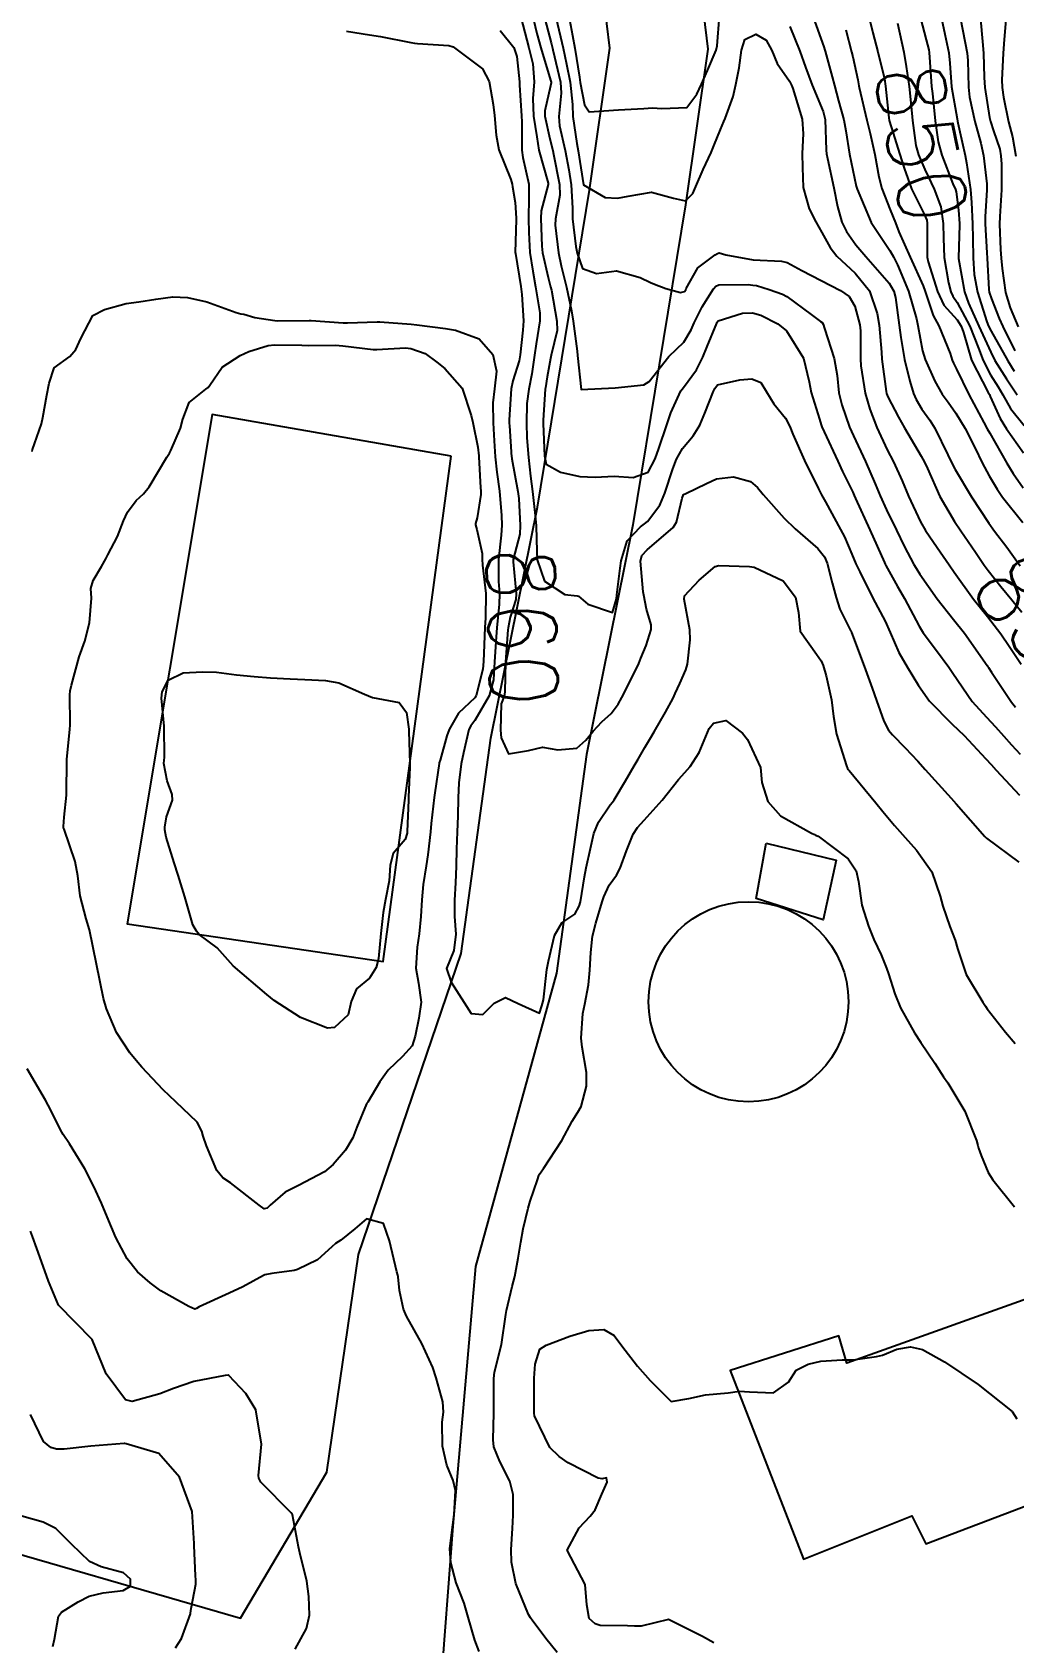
# Model space of a CAD drawing. Header units: metres. Extents: x 307586 to 320046, y 7427249 to 7434250.
# Drawn here: x 319508.8 to 319566.4, y 7427619.6 to 7427714 of the extents above; entities that cross this region are included whole.
import ezdxf
from ezdxf.enums import TextEntityAlignment as Align

# ---------------------------------------------------------------- set-up
doc = ezdxf.new("R2010")
doc.units = ezdxf.units.M
doc.header["$MEASUREMENT"] = 0
for name, color, linetype in [('Cotas', 45, 'Continuous'), ('Curvas de Nivel 1m', 11, 'Continuous'), ('Curvas de Nivel 5m', 15, 'Continuous'), ('Edificações', 30, 'Continuous'), ('Vias Secundárias', 230, 'Continuous')]:
    doc.layers.add(name, color=color, linetype=linetype)
doc.styles.add('Style-STANDARD', font='STANDARD.shx')

msp = doc.modelspace()

# ---------------------------------------------------------------- linework, layer by layer
at = {"layer": 'Curvas de Nivel 1m', "flags": 128}
for points, elevation in [([(319537.449, 7427714.9), (319537.915, 7427713.113), (319538.143, 7427712.167), (319538.226, 7427711.11), (319538.151, 7427710.133), (319538.194, 7427709.11), (319538.372, 7427707.887), (319538.505, 7427707.106), (319539.038, 7427705.176), (319539.041, 7427705.101), (319538.639, 7427703.564), (319538.607, 7427703.105), (319538.678, 7427701.494), (319538.721, 7427701.103), (319539.048, 7427699.642), (319539.189, 7427699.099), (319539.235, 7427698.905), (319539.557, 7427697.095), (319539.569, 7427696.54), (319539.222, 7427695.098), (319539.175, 7427694.914), (319538.98, 7427693.829), (319538.89, 7427693.184), (319538.879, 7427693.101), (319538.753, 7427691.295), (319538.753, 7427691.102), (319538.839, 7427689.186), (319538.848, 7427689.101), (319538.919, 7427688.716), (319539.759, 7427688.247), (319540.912, 7427687.995), (319541.804, 7427687.959), (319542.912, 7427688.005), (319544.025, 7427687.926), (319544.915, 7427688.247), (319545.322, 7427689.024), (319545.541, 7427689.633), (319546.003, 7427691.014), (319546.248, 7427691.716), (319546.834, 7427693.002), (319546.975, 7427693.201), (319547.741, 7427694.237), (319548.122, 7427694.989), (319548.375, 7427695.613), (319548.932, 7427696.981), (319548.963, 7427697.042), (319549.024, 7427697.104), (319550.438, 7427697.557), (319551.029, 7427697.575), (319551.515, 7427697.44), (319552.514, 7427696.938), (319553.017, 7427696.521), (319554.029, 7427694.92), (319554.36, 7427693.535), (319554.464, 7427692.915), (319554.957, 7427691.348), (319555.061, 7427691.015), (319555.105, 7427690.908), (319555.24, 7427690.614), (319556.029, 7427688.893), (319556.309, 7427688.281), (319556.905, 7427687.073), (319556.994, 7427686.879), (319557.074, 7427686.705), (319557.901, 7427684.87), (319558.764, 7427682.951), (319558.804, 7427682.86), (319558.852, 7427682.769), (319559.541, 7427681.551), (319559.935, 7427680.843), (319560.809, 7427679.212), (319561.043, 7427678.828), (319561.826, 7427677.786), (319562.542, 7427676.812), (319562.778, 7427676.456), (319563.913, 7427674.798), (319564.744, 7427673.877), (319565.278, 7427673.322), (319565.764, 7427672.775), (319566.217, 7427672.257), (319566.722, 7427671.711)], 858), ([(319538.101, 7427715.111), (319538.384, 7427713.946), (319538.617, 7427713.106), (319539.185, 7427711.212), (319539.215, 7427711.1), (319539.216, 7427711.066), (319539.181, 7427710.887), (319538.849, 7427709.42), (319538.858, 7427709.103), (319539.15, 7427707.786), (319539.314, 7427707.098), (319539.364, 7427706.874), (319539.716, 7427705.094), (319539.732, 7427704.468), (319539.479, 7427703.096), (319539.462, 7427702.721), (319539.658, 7427701.094), (319539.808, 7427700.34), (319540.125, 7427699.089), (319540.409, 7427697.706), (319540.511, 7427697.085), (319540.737, 7427695.343), (319540.763, 7427695.082), (319540.973, 7427693.08), (319542.974, 7427693.192), (319544.651, 7427693.358), (319544.978, 7427693.558), (319546.118, 7427695.013), (319546.562, 7427695.444), (319547.006, 7427695.866), (319547.426, 7427696.586), (319547.603, 7427696.994), (319548.082, 7427697.94), (319548.746, 7427698.983), (319548.877, 7427699.149), (319549.045, 7427699.227), (319550.777, 7427699.232), (319551.045, 7427699.211), (319551.263, 7427699.174), (319552.01, 7427698.945), (319552.779, 7427698.673), (319553.039, 7427698.535), (319554.467, 7427697.477), (319555.025, 7427697.082), (319555.123, 7427697.007), (319555.179, 7427696.908), (319555.256, 7427696.669), (319555.822, 7427694.898), (319555.988, 7427693.9), (319556.1, 7427692.893), (319556.27, 7427692.194), (319556.717, 7427690.884), (319556.945, 7427690.368), (319557.66, 7427688.873), (319558.214, 7427687.563), (319558.511, 7427686.864), (319558.891, 7427686.041), (319559.469, 7427684.851), (319559.932, 7427683.913), (319560.498, 7427682.835), (319560.626, 7427682.609), (319560.847, 7427682.267), (319561.856, 7427680.82), (319562.815, 7427679.612), (319563.462, 7427678.803), (319564.784, 7427676.917), (319564.833, 7427676.839), (319564.866, 7427676.789), (319565.041, 7427676.524), (319566.218, 7427674.768), (319566.456, 7427674.47)], 857), ([(319538.762, 7427715.105), (319539.216, 7427713.406), (319539.295, 7427713.099), (319539.323, 7427712.987), (319539.76, 7427711.094), (319539.81, 7427710.461), (319539.668, 7427709.095), (319539.711, 7427708.541), (319540.04, 7427707.091), (319540.26, 7427705.955), (319540.391, 7427705.087), (319540.463, 7427703.723), (319540.469, 7427703.086), (319540.677, 7427701.476), (319540.752, 7427701.083), (319541.054, 7427700.173), (319541.873, 7427699.889), (319543.053, 7427700.04), (319544.44, 7427699.645), (319545.046, 7427699.366), (319545.282, 7427699.263), (319545.947, 7427699.016), (319546.804, 7427698.767), (319547.041, 7427698.836), (319547.112, 7427698.93), (319547.142, 7427698.999), (319547.832, 7427700.215), (319548.846, 7427700.982), (319548.978, 7427701.067), (319549.065, 7427701.096), (319549.465, 7427700.976), (319551.06, 7427700.677), (319552.734, 7427700.601), (319553.067, 7427700.522), (319553.928, 7427700.053), (319555.051, 7427699.474), (319556.184, 7427698.893), (319556.7, 7427698.545), (319557.034, 7427697.98), (319557.326, 7427696.877), (319557.364, 7427696.53), (319557.37, 7427694.876), (319557.391, 7427694.474), (319557.634, 7427692.873), (319557.908, 7427691.926), (319558.328, 7427690.866), (319558.933, 7427689.56), (319559.292, 7427688.854), (319559.805, 7427687.74), (319560.184, 7427686.841), (319560.88, 7427685.331), (319561.172, 7427684.827), (319561.863, 7427683.82), (319562.558, 7427682.813), (319562.849, 7427682.379), (319563.996, 7427680.798), (319564.818, 7427679.789), (319565.599, 7427678.778), (319566.08, 7427678.055), (319566.785, 7427676.989)], 856), ([(319540.241, 7427715.09), (319540.469, 7427713.838), (319540.613, 7427713.086), (319540.88, 7427711.391), (319540.926, 7427711.083), (319541.17, 7427709.778), (319541.444, 7427709.354), (319543.167, 7427709.469), (319544.654, 7427709.549), (319545.169, 7427709.591), (319545.703, 7427709.556), (319547.169, 7427709.615), (319547.767, 7427710.404), (319548.037, 7427710.991), (319548.398, 7427711.785), (319548.904, 7427712.983), (319548.962, 7427713.235), (319549.101, 7427714.981)], 854), ([(319553.227, 7427714.37), (319553.811, 7427712.924), (319554.138, 7427711.987), (319554.534, 7427710.917), (319555.17, 7427709.384), (319555.284, 7427708.908), (319555.344, 7427707.106), (319555.361, 7427706.907), (319555.424, 7427706.62), (319555.793, 7427704.9), (319556.015, 7427703.81), (319556.277, 7427702.892), (319556.543, 7427702.344), (319557.08, 7427701.562), (319557.668, 7427700.874), (319559.05, 7427699.329), (319559.31, 7427698.857), (319559.414, 7427698.482), (319559.632, 7427696.854), (319559.721, 7427696.144), (319559.934, 7427694.851), (319560.259, 7427693.569), (319560.473, 7427692.845), (319560.624, 7427692.498), (319560.964, 7427691.944), (319561.421, 7427691.289), (319561.721, 7427690.822), (319562.494, 7427689.25), (319562.705, 7427688.812), (319562.919, 7427688.401), (319563.867, 7427686.8), (319564.88, 7427685.252), (319565.223, 7427684.785), (319565.936, 7427683.846), (319566.729, 7427682.762)], 854), ([(319554.586, 7427714.916), (319555.216, 7427713.175), (319555.275, 7427712.97), (319555.291, 7427712.909), (319555.707, 7427711.411), (319555.832, 7427710.9), (319556.079, 7427709.997), (319556.39, 7427708.892), (319556.51, 7427708.243), (319556.72, 7427706.886), (319557.115, 7427705.004), (319557.145, 7427704.88), (319557.159, 7427704.833), (319557.998, 7427702.871), (319559.077, 7427701.242), (319559.303, 7427700.858), (319559.529, 7427700.392), (319560.171, 7427698.849), (319560.64, 7427697.231), (319560.716, 7427696.843), (319561, 7427695.345), (319561.15, 7427694.838), (319561.728, 7427693.576), (319562.16, 7427692.822), (319562.495, 7427692.342), (319562.962, 7427691.695), (319563.5, 7427690.805), (319564.087, 7427689.647), (319564.5, 7427688.794), (319564.915, 7427688.03), (319565.372, 7427687.247), (319565.695, 7427686.778), (319566.881, 7427685.294)], 853), ([(319557.869, 7427714.874), (319558.096, 7427713.999), (319558.38, 7427712.868), (319558.762, 7427711.3), (319558.834, 7427710.864), (319559.019, 7427709.008), (319559.047, 7427708.861), (319559.159, 7427708.487), (319559.672, 7427706.855), (319559.932, 7427706.051), (319560.354, 7427704.848), (319561.098, 7427703.369), (319561.259, 7427703.002), (319561.282, 7427702.837), (319561.27, 7427701.032), (319561.279, 7427700.837), (319561.339, 7427700.566), (319561.878, 7427698.827), (319562.249, 7427698.036), (319563.027, 7427697.174), (319563.266, 7427696.808), (319563.403, 7427696.42), (319563.878, 7427694.801), (319564.857, 7427692.908), (319564.925, 7427692.79), (319564.972, 7427692.682), (319565.557, 7427691.379), (319565.927, 7427690.775), (319566.932, 7427689.376)], 851), ([(319560.89, 7427714.843), (319561.22, 7427713.574), (319561.373, 7427712.996), (319561.398, 7427712.837), (319561.505, 7427711.144), (319561.534, 7427710.835), (319561.582, 7427710.439), (319561.747, 7427708.831), (319561.92, 7427707.598), (319562.132, 7427706.825), (319562.784, 7427705.149), (319562.936, 7427704.813), (319562.978, 7427704.678), (319563.101, 7427703.605), (319563.168, 7427702.809), (319563.172, 7427702.729), (319563.114, 7427700.81), (319563.119, 7427700.763), (319563.466, 7427698.806), (319563.692, 7427698.148), (319564.312, 7427696.797), (319565, 7427695.271), (319565.246, 7427694.786), (319565.922, 7427693.716), (319566.558, 7427692.766)], 849), ([(319562.117, 7427714.827), (319562.303, 7427713.903), (319562.538, 7427712.82), (319562.599, 7427712.211), (319562.707, 7427710.817), (319563.035, 7427708.942), (319563.056, 7427708.812), (319563.072, 7427708.722), (319563.159, 7427708.373), (319563.495, 7427706.806), (319563.577, 7427706.365), (319563.822, 7427704.803), (319563.867, 7427704.041), (319563.922, 7427702.802), (319563.955, 7427701.931), (319563.966, 7427700.801), (319564.024, 7427699.834), (319564.221, 7427698.798), (319564.768, 7427697.05), (319564.877, 7427696.791), (319565.019, 7427696.503), (319565.997, 7427694.775), (319566.385, 7427694.168)], 848), ([(319563.233, 7427714.81), (319563.613, 7427712.806), (319563.65, 7427712.364), (319563.689, 7427710.805), (319563.76, 7427710.229), (319564.076, 7427708.801), (319564.429, 7427707.518), (319564.581, 7427706.796), (319564.765, 7427705.146), (319564.775, 7427704.793), (319564.679, 7427703.212), (319564.678, 7427702.794), (319564.771, 7427701.098), (319564.785, 7427700.793), (319564.884, 7427698.953), (319564.913, 7427698.791), (319565.039, 7427698.408), (319565.499, 7427697.254), (319565.704, 7427696.78), (319566.42, 7427695.35)], 847), ([(319564.4, 7427714.798), (319564.527, 7427713.489), (319564.584, 7427712.796), (319564.617, 7427711.377), (319564.654, 7427710.795), (319564.929, 7427709.03), (319564.986, 7427708.792), (319565.158, 7427708.251), (319565.525, 7427707.163), (319565.602, 7427706.783), (319565.632, 7427706.286), (319565.637, 7427704.782), (319565.535, 7427703.222), (319565.521, 7427702.784), (319565.582, 7427701.287), (319565.615, 7427700.782), (319565.667, 7427700.178), (319565.869, 7427698.778), (319566.139, 7427697.879), (319566.615, 7427696.766)], 846), ([(319536.224, 7427714.136), (319537.028, 7427713.123), (319537.205, 7427712.611), (319537.359, 7427711.118), (319537.367, 7427710.932), (319537.48, 7427709.117), (319537.496, 7427708.78), (319537.496, 7427707.116), (319537.564, 7427706.688), (319537.907, 7427705.112), (319537.906, 7427704.311), (319537.889, 7427703.112), (319537.908, 7427702.284), (319537.972, 7427701.111), (319538.142, 7427700.019), (319538.312, 7427699.107), (319538.556, 7427697.576), (319538.559, 7427697.105), (319538.339, 7427695.771), (319538.248, 7427695.107), (319538.084, 7427694.007), (319537.903, 7427693.111), (319537.797, 7427692.275), (319537.771, 7427691.112), (319537.798, 7427690.247), (319537.883, 7427689.11), (319538.01, 7427688.011), (319538.135, 7427687.108), (319538.291, 7427685.696), (319538.334, 7427685.105), (319538.371, 7427683.592), (319538.398, 7427683.105), (319538.834, 7427681.85), (319540.029, 7427681.082), (319540.751, 7427681), (319540.822, 7427680.967), (319541.379, 7427680.502), (319542.813, 7427680.016), (319543.048, 7427680.82), (319543.079, 7427681.047), (319543.274, 7427682.618), (319543.317, 7427683.045), (319543.685, 7427684.222), (319544.456, 7427685.034), (319544.698, 7427685.209), (319544.878, 7427685.36), (319545.597, 7427686.314), (319545.884, 7427687.015), (319546.353, 7427688.445), (319546.567, 7427689.005), (319546.929, 7427689.639), (319547.559, 7427690.372), (319547.943, 7427690.99), (319548.242, 7427691.698), (319548.741, 7427692.982), (319548.812, 7427693.144), (319548.977, 7427693.358), (319550.283, 7427693.664), (319550.981, 7427693.718), (319551.518, 7427693.492), (319551.852, 7427692.947), (319552.278, 7427692.256), (319552.958, 7427691.411), (319553.213, 7427690.927), (319553.4, 7427690.471), (319554.071, 7427688.919), (319554.907, 7427687.269), (319555.021, 7427687.025), (319555.077, 7427686.907), (319555.301, 7427686.5), (319556.197, 7427684.89), (319556.429, 7427684.448), (319556.858, 7427683.438), (319557.098, 7427682.878), (319557.327, 7427682.396), (319558.087, 7427680.867), (319558.813, 7427679.504), (319559.102, 7427678.856), (319559.609, 7427677.666), (319560.098, 7427676.84), (319560.767, 7427675.74), (319561.408, 7427674.823), (319562.74, 7427673.478), (319563.444, 7427672.803), (319564.72, 7427671.453), (319565.035, 7427671.104), (319565.326, 7427670.781), (319566.691, 7427669.312)], 859), ([(319556.499, 7427714.164), (319556.843, 7427712.886), (319556.916, 7427712.59), (319557.197, 7427711.24), (319557.268, 7427710.879), (319557.287, 7427710.784), (319557.725, 7427708.874), (319557.929, 7427708.098), (319558.207, 7427706.869), (319558.444, 7427705.546), (319558.62, 7427704.865), (319559.101, 7427703.625), (319559.41, 7427702.857), (319559.616, 7427702.326), (319560.274, 7427700.848), (319561.048, 7427699.161), (319561.151, 7427698.838), (319561.632, 7427697.434), (319561.949, 7427696.826), (319562.615, 7427695.2), (319562.731, 7427694.814), (319562.812, 7427694.633), (319562.988, 7427694.282), (319563.71, 7427692.803), (319564.593, 7427691.157), (319564.798, 7427690.792), (319564.949, 7427690.522), (319565.942, 7427688.775), (319566.313, 7427688.165), (319566.909, 7427687.334)], 852), ([(319508.774, 7427689.461), (319508.807, 7427689.578), (319508.927, 7427689.902), (319509.329, 7427691.067), (319509.418, 7427691.455), (319509.652, 7427692.764), (319509.788, 7427693.452), (319510.081, 7427694.35), (319510.989, 7427695.019), (319511.348, 7427695.435), (319511.644, 7427696.072), (319512.34, 7427697.42), (319513.027, 7427697.772), (319514.298, 7427698.129), (319515.031, 7427698.224), (319516.036, 7427698.378), (319517.035, 7427698.524), (319517.897, 7427698.489), (319519.032, 7427698.217), (319520.753, 7427697.595), (319521.025, 7427697.527), (319521.202, 7427697.494), (319521.838, 7427697.308), (319523.02, 7427697.128), (319523.189, 7427697.119), (319525.021, 7427697.139), (319525.154, 7427697.135), (319527.019, 7427696.991), (319527.272, 7427696.985), (319529.021, 7427697.059), (319529.18, 7427697.059), (319531.019, 7427696.911), (319531.335, 7427696.878), (319533.015, 7427696.666), (319533.614, 7427696.564), (319535.006, 7427696.048), (319535.791, 7427695.138), (319536.017, 7427694.168), (319535.893, 7427693.136), (319535.801, 7427692.297), (319535.822, 7427691.137), (319535.878, 7427690.081), (319535.935, 7427689.135), (319536.031, 7427688.251), (319536.199, 7427687.131), (319536.313, 7427685.697), (319536.321, 7427685.128), (319536.293, 7427684.555), (319536.131, 7427683.131), (319536.125, 7427681.839), (319536.183, 7427681.13), (319536.168, 7427680.481), (319536.032, 7427679.132), (319535.967, 7427678.305), (319535.902, 7427677.133), (319535.831, 7427676.07), (319535.578, 7427675.138), (319534.738, 7427673.693), (319534.505, 7427673.383), (319534.386, 7427673.153), (319534.07, 7427671.799), (319533.947, 7427671.158), (319533.805, 7427670.045), (319533.759, 7427669.159), (319533.745, 7427668.086), (319533.714, 7427667.159), (319533.665, 7427666.142), (319533.642, 7427665.16), (319533.606, 7427664.177), (319533.544, 7427663.161), (319533.557, 7427662.202), (319533.627, 7427661.16), (319533.522, 7427660.212), (319533.084, 7427659.165), (319533.353, 7427658.364), (319534.127, 7427657.154), (319534.533, 7427656.514), (319535.211, 7427656.461), (319535.882, 7427657.13), (319536.546, 7427657.453), (319537.278, 7427657.113), (319538.535, 7427656.541), (319538.675, 7427656.964), (319538.707, 7427657.098), (319538.765, 7427657.316), (319538.974, 7427659.094), (319539.067, 7427659.592), (319539.414, 7427661.088), (319539.837, 7427661.838), (319540.602, 7427662.348), (319540.872, 7427662.804), (319540.935, 7427663.067), (319541.168, 7427664.524), (319541.28, 7427665.064), (319541.523, 7427666.188), (319541.732, 7427667.059), (319541.997, 7427667.73), (319542.68, 7427668.745), (319542.819, 7427668.911), (319542.921, 7427669.048), (319543.586, 7427670.149), (319544.094, 7427671.036), (319544.314, 7427671.429), (319544.719, 7427672.11), (319545.065, 7427672.688), (319545.259, 7427673.022), (319545.92, 7427674.188), (319546.367, 7427675.006), (319546.496, 7427675.265), (319546.766, 7427675.86), (319547.114, 7427676.66), (319547.217, 7427676.996), (319547.383, 7427678.409), (319547.353, 7427678.995), (319547.013, 7427680.806), (319547.041, 7427680.998), (319547.909, 7427681.917), (319548.849, 7427682.711), (319549.05, 7427682.777), (319550.849, 7427682.718), (319551.12, 7427682.677), (319552.837, 7427681.872), (319553.554, 7427680.923), (319553.718, 7427680.017), (319553.822, 7427678.92), (319554.79, 7427677.574), (319555.062, 7427677.182), (319555.183, 7427676.904), (319555.359, 7427676.316), (319555.667, 7427674.896), (319555.772, 7427673.923), (319555.958, 7427672.892), (319556.548, 7427671.04), (319556.593, 7427670.882), (319556.641, 7427670.82), (319556.702, 7427670.761), (319558.272, 7427668.864), (319558.678, 7427668.352), (319559.358, 7427667.537), (319559.978, 7427666.84), (319560.652, 7427666.089), (319561.539, 7427664.821), (319562.041, 7427663.393), (319562.186, 7427662.814), (319562.601, 7427661.608), (319562.912, 7427660.807), (319563.061, 7427660.33), (319563.56, 7427658.8), (319564.547, 7427657.182), (319564.697, 7427656.94), (319564.794, 7427656.786), (319565.864, 7427655.429), (319566.431, 7427654.761)], 861), ([(319539.579, 7427619.078), (319538.904, 7427619.901), (319538.102, 7427620.972), (319538.046, 7427621.044), (319538.009, 7427621.101), (319537.9, 7427621.308), (319537.149, 7427623.11), (319536.897, 7427624.361), (319536.867, 7427625.113), (319536.945, 7427626.339), (319536.992, 7427627.112), (319536.984, 7427628.323), (319536.8, 7427629.114), (319536.214, 7427630.268), (319535.856, 7427631.124), (319535.812, 7427631.541), (319535.862, 7427633.124), (319535.861, 7427633.52), (319535.865, 7427635.124), (319535.907, 7427635.495), (319536.303, 7427637.12), (319536.559, 7427638.879), (319536.604, 7427639.117), (319536.937, 7427640.514), (319537.084, 7427641.113), (319537.294, 7427642.175), (319537.447, 7427643.109), (319537.583, 7427643.906), (319537.863, 7427645.105), (319537.982, 7427645.521), (319538.418, 7427646.774), (319538.501, 7427647.02), (319538.543, 7427647.098), (319538.772, 7427647.441), (319539.839, 7427649.079), (319540.454, 7427650.202), (319540.785, 7427650.742), (319540.983, 7427651.065), (319541.291, 7427652.252), (319541.288, 7427653.062), (319541.031, 7427654.541), (319540.978, 7427655.065), (319541.076, 7427656.524), (319541.186, 7427657.064), (319541.415, 7427658.201), (319541.495, 7427659.061), (319541.547, 7427660.087), (319541.655, 7427661.059), (319541.841, 7427661.811), (319542.213, 7427663.054), (319542.306, 7427663.363), (319542.623, 7427664.033), (319543.054, 7427664.621), (319543.262, 7427665.044), (319543.631, 7427666.057), (319544.025, 7427667.036), (319544.275, 7427667.426), (319544.671, 7427667.84), (319545.729, 7427669.014), (319546.695, 7427670.235), (319547.053, 7427670.642), (319547.37, 7427670.993), (319547.897, 7427671.807), (319548.382, 7427672.984), (319548.489, 7427673.229), (319548.738, 7427673.533), (319549.457, 7427673.686), (319550.449, 7427672.954), (319550.727, 7427672.575), (319551.503, 7427670.942), (319551.583, 7427670.052), (319551.926, 7427668.938), (319552.675, 7427668.095), (319554.491, 7427667.085), (319554.664, 7427667.006), (319554.73, 7427666.976), (319554.875, 7427666.907), (319556.644, 7427665.589), (319557.105, 7427664.875), (319557.244, 7427664.257), (319557.438, 7427662.872), (319557.834, 7427661.628), (319558.152, 7427660.864), (319558.574, 7427659.965), (319558.892, 7427659.181), (319559.01, 7427658.853), (319559.385, 7427657.681), (319559.702, 7427656.843), (319560.521, 7427655.391), (319560.9, 7427654.826), (319561.717, 7427653.602), (319562.236, 7427652.813), (319562.488, 7427652.449), (319563.486, 7427650.8), (319564.165, 7427649.073), (319564.237, 7427648.792), (319564.281, 7427648.631), (319564.437, 7427648.202), (319564.855, 7427647.203), (319565.127, 7427646.773), (319566.399, 7427645.185)], 862), ([(319535.005, 7427619.131), (319534.745, 7427619.789), (319534.361, 7427621.137), (319534.115, 7427621.96), (319533.64, 7427623.147), (319533.335, 7427624.342), (319533.287, 7427625.153), (319533.372, 7427625.945), (319533.532, 7427627.15), (319533.605, 7427628.557), (319533.477, 7427629.151), (319533.105, 7427630.05), (319532.85, 7427631.161), (319532.837, 7427632.568), (319532.91, 7427633.16), (319532.858, 7427633.76), (319532.47, 7427635.167), (319532.282, 7427635.773), (319531.636, 7427637.177), (319530.732, 7427638.772), (319530.558, 7427639.188), (319530.334, 7427640.287), (319530.243, 7427641.092), (319530.223, 7427641.192), (319530.166, 7427641.373), (319529.742, 7427643.199), (319529.396, 7427644.218), (319528.385, 7427644.477), (319527.706, 7427643.9), (319526.876, 7427643.235), (319526.564, 7427643.044), (319526.367, 7427642.837), (319525.524, 7427642.084), (319524.347, 7427641.51), (319524.15, 7427641.467), (319522.843, 7427641.285), (319522.42, 7427641.211), (319522.342, 7427641.171), (319521.14, 7427640.497), (319520.331, 7427640.125), (319518.571, 7427639.336), (319518.423, 7427639.236), (319518.321, 7427639.183), (319517.975, 7427639.343), (319516.332, 7427640.266), (319515.697, 7427640.73), (319514.969, 7427641.381), (319514.354, 7427642.138), (319513.686, 7427643.397), (319513.176, 7427644.611), (319512.854, 7427645.405), (319512.403, 7427646.387), (319511.875, 7427647.415), (319510.975, 7427648.884), (319510.607, 7427649.428), (319510.446, 7427649.703), (319509.871, 7427650.853), (319509.566, 7427651.443), (319508.49, 7427653.272)], 861), ([(319548.758, 7427619.638), (319548.093, 7427620.005), (319546.103, 7427621), (319544.505, 7427620.61), (319544.099, 7427620.611), (319543.704, 7427620.631), (319542.099, 7427620.654), (319541.795, 7427620.748), (319541.441, 7427621.057), (319541.305, 7427621.868), (319541.211, 7427623.059), (319540.153, 7427625.07), (319540.864, 7427626.372), (319541.509, 7427627.057), (319541.806, 7427627.435), (319542.196, 7427628.345), (319542.515, 7427629.045), (319542.476, 7427629.316), (319542.205, 7427629.247), (319541.978, 7427629.279), (319540.214, 7427630.178), (319539.69, 7427630.551), (319539.135, 7427631.086), (319538.251, 7427632.942), (319538.232, 7427633.1), (319538.23, 7427633.123), (319538.228, 7427635.1), (319538.23, 7427635.144), (319538.286, 7427635.966), (319538.55, 7427636.845), (319538.926, 7427637.091), (319540.308, 7427637.6), (319541.424, 7427637.947), (319542.312, 7427638.003), (319542.909, 7427637.641), (319543.357, 7427637.034), (319544.285, 7427635.856), (319545.025, 7427635.012), (319546.261, 7427633.777), (319547.287, 7427633.965), (319548.265, 7427634.177), (319549.598, 7427634.291), (319550.267, 7427634.394), (319550.858, 7427634.353), (319552.267, 7427634.294), (319553.15, 7427634.917), (319553.583, 7427635.611), (319554.289, 7427635.966), (319555.039, 7427636.145), (319556.293, 7427636.213), (319556.94, 7427636.226), (319558.296, 7427636.421), (319558.651, 7427636.501), (319559.494, 7427636.842), (319560.304, 7427636.975), (319561.003, 7427636.823), (319562.292, 7427636.099), (319564.273, 7427634.78), (319566.257, 7427633.2), (319566.54, 7427632.757)], 863), ([(319517.18, 7427619.349), (319517.534, 7427619.9), (319518.063, 7427621.34), (319518.068, 7427621.376), (319518.108, 7427621.651), (319518.381, 7427623.084), (319518.387, 7427623.336), (319518.368, 7427623.57), (319518.28, 7427625.338), (319518.276, 7427625.46), (319518.173, 7427627.34), (319517.419, 7427629.348), (319516.217, 7427630.724), (319514.303, 7427631.299), (319514.222, 7427631.324), (319514.169, 7427631.328), (319512.22, 7427631.16), (319510.661, 7427630.983), (319510.219, 7427630.995), (319509.868, 7427631.084), (319509.44, 7427631.442), (319508.687, 7427633.013)], 859), ([(319509.995, 7427619.431), (319510.087, 7427619.843), (319510.33, 7427621.198), (319510.51, 7427621.426), (319511.487, 7427622.042), (319512.117, 7427622.363), (319512.951, 7427622.567), (319514.123, 7427622.714), (319514.549, 7427622.954), (319514.554, 7427623.376), (319514.136, 7427623.734), (319512.825, 7427624.085), (319512.143, 7427624.409), (319511.086, 7427625.421), (319510.162, 7427626.335), (319509.436, 7427626.711), (319508.169, 7427627.055)], 858)]:
    msp.add_lwpolyline(points, dxfattribs=dict(at, elevation=elevation))
for points, elevation in [([(319534.978, 7427689.149), (319535.084, 7427687.327), (319535.102, 7427687.147), (319535.105, 7427686.941), (319534.879, 7427685.562), (319534.789, 7427685.236), (319534.786, 7427685.151), (319534.87, 7427684.877), (319535.179, 7427683.468), (319535.176, 7427683.145), (319535.19, 7427682.802), (319535.39, 7427681.142), (319535.373, 7427679.706), (319535.334, 7427679.142), (319535.279, 7427677.634), (319535.258, 7427677.143), (319535.213, 7427676.706), (319534.832, 7427675.149), (319534.752, 7427675.017), (319533.79, 7427674.112), (319533.235, 7427673.165), (319533.11, 7427672.783), (319532.706, 7427671.357), (319532.658, 7427671.217), (319532.648, 7427671.171), (319532.404, 7427669.454), (319532.368, 7427669.173), (319532.188, 7427667.654), (319532.143, 7427667.175), (319531.993, 7427665.826), (319531.892, 7427665.177), (319531.721, 7427664.08), (319531.644, 7427663.18), (319531.582, 7427662.197), (319531.475, 7427661.181), (319531.36, 7427660.397), (319531.291, 7427659.183), (319531.434, 7427658.302), (319531.596, 7427657.179), (319531.467, 7427656.243), (319531.251, 7427655.183), (319531.07, 7427654.622), (319530.501, 7427653.993), (319529.66, 7427653.202), (319529.174, 7427652.519), (319528.465, 7427651.33), (319528.417, 7427651.267), (319528.386, 7427651.221), (319527.826, 7427649.85), (319527.591, 7427649.229), (319527.162, 7427648.506), (319526.427, 7427647.664), (319525.923, 7427647.247), (319524.405, 7427646.438), (319523.624, 7427646.054), (319522.749, 7427645.286), (319522.57, 7427645.109), (319522.391, 7427645.074), (319522.099, 7427645.293), (319520.406, 7427646.589), (319519.972, 7427646.88), (319519.616, 7427647.322), (319519.006, 7427648.76), (319518.82, 7427649.334), (319518.741, 7427649.631), (319518.451, 7427650.16), (319517.213, 7427651.352), (319516.473, 7427652.051), (319515.222, 7427653.379), (319514.879, 7427653.766), (319514.501, 7427654.212), (319513.719, 7427655.398), (319513.135, 7427656.796), (319512.969, 7427657.406), (319512.563, 7427659.41), (319512.138, 7427661.414), (319511.948, 7427662.061), (319511.588, 7427663.42), (319511.465, 7427664.581), (319511.305, 7427665.423), (319510.652, 7427667.314), (319510.623, 7427667.401), (319510.615, 7427667.431), (319510.615, 7427667.469), (319510.662, 7427668.03), (319510.788, 7427669.323), (319510.794, 7427669.429), (319510.812, 7427671.318), (319510.817, 7427671.429), (319510.997, 7427673.16), (319511.007, 7427673.427), (319510.993, 7427675.185), (319511.019, 7427675.427), (319511.099, 7427675.77), (319511.543, 7427677.428), (319511.865, 7427678.346), (319512.15, 7427679.42), (319512.255, 7427680.856), (319512.23, 7427681.419), (319512.352, 7427681.895), (319512.842, 7427682.715), (319513.097, 7427683.159), (319513.23, 7427683.406), (319513.782, 7427684.482), (319514.145, 7427685.397), (319514.37, 7427685.903), (319514.891, 7427686.582), (319515.31, 7427686.971), (319515.639, 7427687.379), (319516.682, 7427689.125), (319516.836, 7427689.361), (319516.924, 7427689.517), (319517.473, 7427690.819), (319517.624, 7427691.353), (319517.987, 7427692.321), (319518.969, 7427693.106), (319519.106, 7427693.204), (319519.203, 7427693.338), (319519.919, 7427694.395), (319520.991, 7427695.084), (319521.488, 7427695.313), (319522.622, 7427695.672), (319522.999, 7427695.698), (319524.596, 7427695.677), (319524.999, 7427695.676), (319526.569, 7427695.677), (319526.999, 7427695.646), (319528.78, 7427695.439), (319528.996, 7427695.433), (319530.669, 7427695.532), (319530.997, 7427695.495), (319531.826, 7427695.188), (319532.509, 7427694.698), (319532.984, 7427694.321), (319533.993, 7427693.16), (319534.531, 7427691.573), (319534.62, 7427691.153), (319534.928, 7427689.702), (319534.978, 7427689.204)], 862), ([(319525.99, 7427676.026), (319526.763, 7427675.902), (319528.279, 7427675.225), (319528.751, 7427675.042), (319530.304, 7427674.752), (319530.743, 7427674.164), (319530.876, 7427673.189), (319530.879, 7427673.04), (319530.936, 7427671.188), (319530.932, 7427670.956), (319530.857, 7427669.188), (319530.849, 7427669.02), (319530.782, 7427667.189), (319530.769, 7427667.081), (319530.656, 7427666.717), (319529.958, 7427665.886), (319529.782, 7427665.203), (319529.711, 7427664.291), (319529.506, 7427663.207), (319529.364, 7427662.447), (319529.239, 7427661.21), (319529.091, 7427659.735), (319528.948, 7427659.214), (319528.557, 7427658.594), (319527.813, 7427657.965), (319527.501, 7427657.23), (319527.324, 7427656.44), (319526.52, 7427655.699), (319526.098, 7427655.668), (319524.528, 7427656.294), (319522.978, 7427657.286), (319522.538, 7427657.635), (319520.563, 7427659.31), (319519.624, 7427660.375), (319518.581, 7427661.158), (319518.411, 7427661.342), (319518.208, 7427661.725), (319517.742, 7427663.349), (319517.345, 7427664.634), (319517.105, 7427665.355), (319516.648, 7427666.855), (319516.571, 7427667.28), (319516.565, 7427667.361), (319516.568, 7427667.448), (319516.663, 7427668.047), (319517.021, 7427669.014), (319516.994, 7427669.357), (319516.691, 7427670.151), (319516.5, 7427671.162), (319516.52, 7427671.363), (319516.544, 7427671.524), (319516.53, 7427673.363), (319516.377, 7427674.994), (319516.415, 7427675.365), (319516.76, 7427676.058), (319517.638, 7427676.477), (319518.771, 7427676.545), (319519.585, 7427676.514), (319520.769, 7427676.37), (319521.803, 7427676.264), (319522.766, 7427676.188), (319523.921, 7427676.123), (319524.765, 7427676.091)], 863)]:
    msp.add_lwpolyline(points, close=True, dxfattribs=dict(at, elevation=elevation))
at = {"layer": 'Curvas de Nivel 5m', "flags": 128}
for points, elevation in [([(319539.505, 7427714.822), (319539.931, 7427713.093), (319540.126, 7427712.163), (319540.327, 7427711.089), (319540.467, 7427709.79), (319540.499, 7427709.087), (319540.734, 7427707.497), (319540.812, 7427707.083), (319541.113, 7427705.08), (319542.392, 7427704.347), (319543.105, 7427704.296), (319543.735, 7427704.415), (319545.109, 7427704.645), (319546.388, 7427704.293), (319547.104, 7427704.149), (319547.534, 7427704.57), (319547.709, 7427704.994), (319548.141, 7427705.976), (319548.608, 7427706.985), (319548.765, 7427707.366), (319549.156, 7427708.319), (319549.348, 7427708.791), (319549.43, 7427708.977), (319549.899, 7427710.249), (319550.061, 7427710.971), (319550.241, 7427711.932), (319550.386, 7427712.968), (319550.588, 7427713.598), (319551.222, 7427713.906), (319551.825, 7427713.557), (319552.162, 7427712.946), (319552.467, 7427712.202), (319553.195, 7427711.154), (319553.315, 7427710.929), (319553.396, 7427710.721), (319553.94, 7427708.922), (319553.997, 7427708.079), (319553.94, 7427706.922), (319553.961, 7427706.092), (319554.009, 7427704.921), (319554.352, 7427703.666), (319554.742, 7427702.914), (319555.087, 7427702.29), (319555.578, 7427701.403), (319555.984, 7427700.896), (319557.058, 7427699.906), (319557.888, 7427698.872), (319558.348, 7427697.548), (319558.45, 7427696.866), (319558.586, 7427695.277), (319558.621, 7427694.864), (319558.869, 7427692.966), (319558.891, 7427692.861), (319558.971, 7427692.662), (319559.582, 7427691.476), (319559.944, 7427690.845), (319560.928, 7427689.188), (319561.122, 7427688.828), (319561.286, 7427688.46), (319562.021, 7427686.819), (319562.881, 7427685.355), (319563.252, 7427684.806), (319564.098, 7427683.56), (319564.621, 7427682.792), (319564.85, 7427682.473), (319565.598, 7427681.536), (319566.239, 7427680.769), (319566.822, 7427680.04)], 855), ([(319559.538, 7427714.548), (319559.897, 7427712.853), (319560.034, 7427712.022), (319560.209, 7427710.85), (319560.333, 7427709.691), (319560.406, 7427708.848), (319560.599, 7427707.395), (319560.758, 7427706.844), (319561.13, 7427705.98), (319561.687, 7427704.831), (319562.066, 7427703.789), (319562.214, 7427702.823), (319562.226, 7427701.965), (319562.269, 7427700.822), (319562.524, 7427699.345), (319562.667, 7427698.816), (319562.787, 7427698.561), (319563.037, 7427698.182), (319563.779, 7427696.802), (319564.286, 7427695.514), (319564.55, 7427694.794), (319564.985, 7427693.954), (319565.44, 7427693.245), (319565.71, 7427692.779), (319566.17, 7427691.977), (319566.955, 7427690.984)], 850), ([(319565.89, 7427714.78), (319565.776, 7427713.339), (319565.733, 7427712.782), (319565.659, 7427711.244), (319565.68, 7427710.783), (319565.745, 7427710.221), (319566.039, 7427708.777), (319566.276, 7427707.895), (319566.481, 7427706.77)], 845), ([(319527.221, 7427714.09), (319528.569, 7427713.876), (319529.219, 7427713.781), (319530.992, 7427713.425), (319531.215, 7427713.38), (319531.381, 7427713.364), (319533.214, 7427713.251), (319533.47, 7427713.167), (319535.194, 7427711.871), (319535.583, 7427711.144), (319535.819, 7427709.789), (319535.901, 7427709.139), (319535.997, 7427707.983), (319536.146, 7427707.135), (319536.848, 7427705.393), (319536.938, 7427705.123), (319536.958, 7427704.969), (319537.102, 7427704.055), (319537.167, 7427703.119), (319537.165, 7427703.046), (319537.117, 7427701.119), (319537.124, 7427701.057), (319537.443, 7427699.116), (319537.508, 7427698.646), (319537.592, 7427697.114), (319537.558, 7427696.571), (319537.402, 7427695.116), (319537.34, 7427694.766), (319536.978, 7427693.586), (319536.876, 7427693.121), (319536.763, 7427691.305), (319536.765, 7427691.123), (319536.773, 7427690.955), (319536.903, 7427689.12), (319536.906, 7427689.103), (319536.922, 7427689.017), (319537.272, 7427687.116), (319537.319, 7427686.694), (319537.41, 7427685.115), (319537.377, 7427684.606), (319537.002, 7427683.119), (319536.988, 7427682.982), (319537.169, 7427681.117), (319537.15, 7427680.787), (319536.809, 7427679.743), (319536.699, 7427679.122), (319536.686, 7427679.006), (319536.545, 7427677.124), (319536.511, 7427675.369), (319536.457, 7427675.124), (319536.28, 7427674.659), (319536.246, 7427673.127), (319536.28, 7427672.68), (319536.712, 7427671.736), (319537.896, 7427671.927), (319538.718, 7427672.129), (319539.608, 7427671.979), (319540.718, 7427672.069), (319541.26, 7427672.53), (319541.684, 7427673.06), (319542.191, 7427673.603), (319542.743, 7427674.095), (319543.148, 7427674.647), (319543.359, 7427675.044), (319543.842, 7427675.964), (319544.353, 7427677.034), (319544.484, 7427677.335), (319544.793, 7427678.086), (319545.082, 7427679.026), (319545.077, 7427679.297), (319544.815, 7427680.218), (319544.648, 7427681.032), (319544.619, 7427681.239), (319544.452, 7427683.034), (319544.533, 7427683.357), (319544.86, 7427683.692), (319546.378, 7427685.007), (319546.563, 7427685.32), (319546.899, 7427686.713), (319546.975, 7427686.926), (319547.112, 7427686.998), (319548.323, 7427687.571), (319548.912, 7427687.859), (319549.916, 7427687.973), (319550.91, 7427687.688), (319551.313, 7427687.352), (319551.659, 7427686.942), (319552.882, 7427685.549), (319553.528, 7427684.923), (319554.862, 7427683.772), (319555.243, 7427683.29), (319555.401, 7427682.902), (319555.7, 7427681.761), (319555.937, 7427680.893), (319556.154, 7427680.221), (319556.804, 7427678.919), (319556.826, 7427678.88), (319556.839, 7427678.843), (319557.579, 7427676.872), (319558.045, 7427675.586), (319558.297, 7427674.865), (319558.741, 7427673.659), (319559.013, 7427673.133), (319559.244, 7427672.852), (319559.975, 7427672.091), (319560.718, 7427671.297), (319561.15, 7427670.826), (319562.688, 7427669.131), (319562.969, 7427668.807), (319564.664, 7427666.895), (319564.713, 7427666.839), (319564.76, 7427666.789), (319566.642, 7427665.396)], 860), ([(319524.207, 7427619.259), (319524.875, 7427620.472), (319525.056, 7427621.25), (319525.015, 7427622.356), (319524.883, 7427623.253), (319524.487, 7427624.919), (319524.407, 7427625.257), (319524.165, 7427626.505), (319524.051, 7427627.141), (319523.982, 7427627.263), (319522.2, 7427629.063), (319522.082, 7427629.291), (319522.061, 7427629.435), (319522.223, 7427631.29), (319521.895, 7427633.294), (319521.308, 7427634.254), (319520.316, 7427635.31), (319520.273, 7427635.323), (319520.11, 7427635.312), (319518.269, 7427634.949), (319517.068, 7427634.549), (319516.262, 7427634.225), (319514.652, 7427633.779), (319514.258, 7427633.887), (319513.119, 7427635.402), (319512.293, 7427637.41), (319510.323, 7427639.43), (319509.738, 7427640.84), (319509.519, 7427641.442), (319509.066, 7427642.746), (319508.811, 7427643.453), (319508.688, 7427643.767)], 860)]:
    msp.add_lwpolyline(points, dxfattribs=dict(at, elevation=elevation))
at = {"layer": 'Edificações'}
for points in [[(319533.363, 7427689.182), (319519.347, 7427691.63), (319514.359, 7427661.782), (319529.37, 7427659.563), (319533.363, 7427689.182)], [(319551.825, 7427666.497), (319555.937, 7427665.507), (319555.178, 7427662.012), (319551.242, 7427663.264), (319551.825, 7427666.497)], [(319572.983, 7427629.909), (319569.1, 7427640.498), (319556.558, 7427636.024), (319556.083, 7427637.631), (319549.718, 7427635.598), (319554.02, 7427624.54), (319560.366, 7427627.075), (319561.187, 7427625.435), (319572.983, 7427629.909)]]:
    msp.add_lwpolyline(points, dxfattribs=at)
msp.add_circle((319550.795, 7427657.207), 5.865, dxfattribs=at)
at = {"layer": 'Vias Secundárias'}
for points in [[(319562.349, 7427919.84), (319556.803, 7427888.326), (319554.586, 7427854.159), (319562.04, 7427814.06), (319561.344, 7427806.693), (319559.194, 7427801.697), (319555.732, 7427793.111), (319552.49, 7427786.461), (319549.201, 7427778.035), (319547.267, 7427767.587), (319546.121, 7427756.931), (319545.066, 7427743.673), (319546.563, 7427728.18), (319548.411, 7427713.037), (319547.092, 7427703.906), (319544.016, 7427685.161), (319541.289, 7427671.694), (319539.531, 7427658.876), (319534.781, 7427641.701), (319533.459, 7427626.483), (319532.683, 7427616.476)], [(319562.349, 7427919.84), (319556.803, 7427888.326), (319554.586, 7427854.159), (319562.04, 7427814.06), (319561.344, 7427806.693), (319559.194, 7427801.697), (319555.732, 7427793.111), (319552.49, 7427786.461), (319549.201, 7427778.035), (319547.267, 7427767.587), (319546.121, 7427756.931), (319545.066, 7427743.673), (319546.563, 7427728.18), (319548.411, 7427713.037), (319547.092, 7427703.906), (319544.016, 7427685.161), (319541.289, 7427671.694), (319539.531, 7427658.876), (319534.781, 7427641.701), (319533.459, 7427626.483), (319532.683, 7427616.476)], [(319504.117, 7427625.963), (319520.993, 7427621.085), (319526.059, 7427629.645), (319527.925, 7427642.394), (319533.943, 7427660.027), (319535.673, 7427672.647), (319538.415, 7427686.187), (319541.466, 7427704.774), (319542.668, 7427713.1), (319540.903, 7427727.561), (319539.351, 7427743.625), (319540.452, 7427757.462), (319541.63, 7427768.41), (319543.701, 7427779.602), (319547.271, 7427788.747), (319550.527, 7427795.426), (319553.939, 7427803.888), (319555.135, 7427807.879)], [(319504.117, 7427625.963), (319520.993, 7427621.085), (319526.059, 7427629.645), (319527.925, 7427642.394), (319533.943, 7427660.027), (319535.673, 7427672.647), (319538.415, 7427686.187), (319541.466, 7427704.774), (319542.668, 7427713.1), (319540.903, 7427727.561), (319539.351, 7427743.625), (319540.452, 7427757.462), (319541.63, 7427768.41), (319543.701, 7427779.602), (319547.271, 7427788.747), (319550.527, 7427795.426), (319553.939, 7427803.888), (319555.135, 7427807.879)]]:
    msp.add_lwpolyline(points, dxfattribs=at)

# ---------------------------------------------------------------- texts
at = {"layer": 'Cotas', "style": 'Style-STANDARD'}
for s, rotation, p in [('850', 280.93947, (319560.952, 7427707.517, 850)), ('860', 271.54571, (319537.529, 7427679.172, 860)), ('855', 309.90442, (319568.172, 7427678.979, 855))]:
    msp.add_text(s, height=4, rotation=rotation, dxfattribs=at).set_placement(p, align=Align.MIDDLE_CENTER)

doc.saveas('drawing.dxf')
